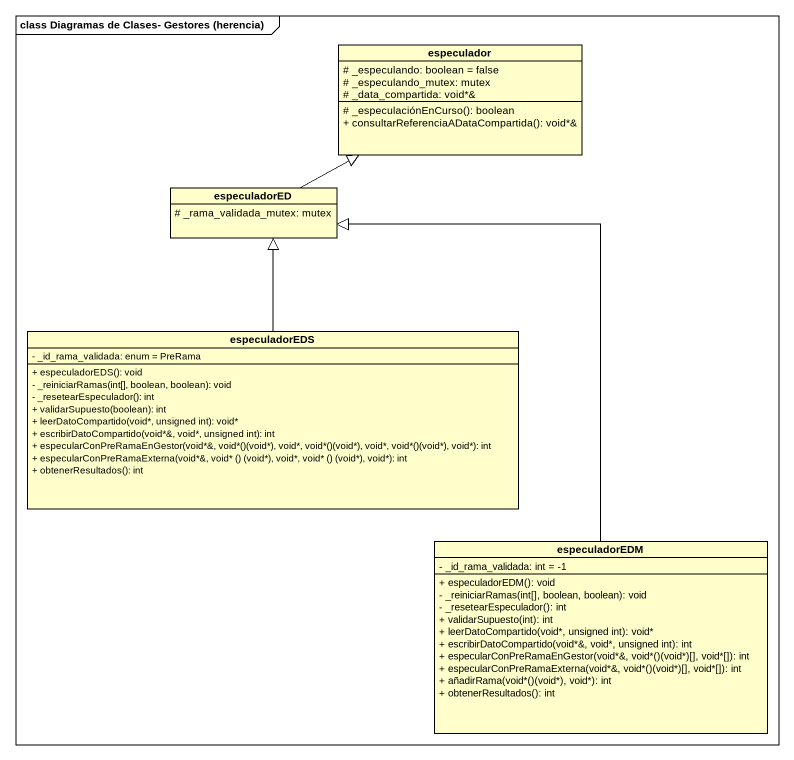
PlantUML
@startuml
mainframe class Diagramas de Clases- Gestores (herencia)
hide circle
hide empty members
skinparam classAttributeIconSize 0
class especulador {
  # _especulando: boolean = false
  # _especulando_mutex: mutex
  # _data_compartida: void*&
  # _especulaciónEnCurso(): boolean
  + consultarReferenciaADataCompartida(): void*&
}
class especuladorED {
  # _rama_validada_mutex: mutex
}
class especuladorEDS {
  - _id_rama_validada: enum = PreRama
  + especuladorEDS(): void
  - _reiniciarRamas(int[], boolean, boolean): void
  - _resetearEspeculador(): int
  + validarSupuesto(boolean): int
  + leerDatoCompartido(void*, unsigned int): void*
  + escribirDatoCompartido(void*&, void*, unsigned int): int
  + especularConPreRamaEnGestor(void*&, void*()(void*), void*, void*()(void*), void*, void*()(void*), void*): int
  + especularConPreRamaExterna(void*&, void* () (void*), void*, void* () (void*), void*): int
  + obtenerResultados(): int
}
class especuladorEDM {
  - _id_rama_validada: int = -1
  + especuladorEDM(): void
  - _reiniciarRamas(int[], boolean, boolean): void
  - _resetearEspeculador(): int
  + validarSupuesto(int): int
  + leerDatoCompartido(void*, unsigned int): void*
  + escribirDatoCompartido(void*&, void*, unsigned int): int
  + especularConPreRamaEnGestor(void*&, void*()(void*)[], void*[]): int
  + especularConPreRamaExterna(void*&, void*()(void*)[], void*[]): int
  + añadirRama(void*()(void*), void*): int
  + obtenerResultados(): int
}
especuladorED -right-|> especulador
especuladorEDS -up-|> especuladorED
especuladorEDM -up-|> especuladorED
@enduml
